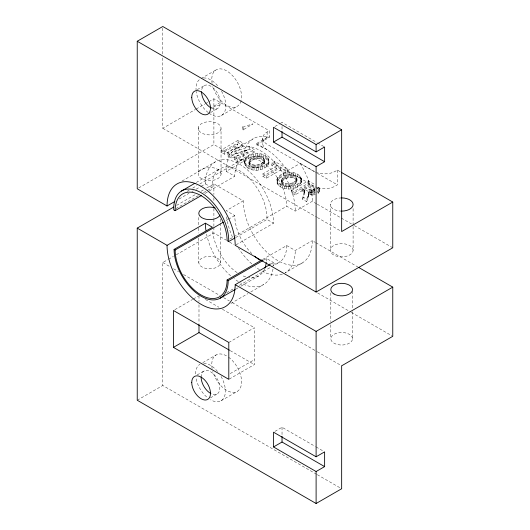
<?xml version="1.0" encoding="UTF-8"?>
<svg xmlns="http://www.w3.org/2000/svg" width="530" height="530" viewBox="0 0 530 530"><rect width="100%" height="100%" fill="white"/><g stroke="black" fill="none" stroke-linecap="round" stroke-linejoin="round"><path stroke-width="0.4" stroke-dasharray="2.65 1.99" d="M319.265 189.495L318.927 187.441L317.682 186.328L317.682 188.793L319.391 190.893L318.576 192.98L317.357 193.894L317.357 191.436L319.265 189.495L319.265 191.953M211.523 108.213A13.25 7.652 60 0 0 219.963 105.092L220.281 102.475A13.25 7.652 60 0 0 211.218 86.43A13.25 7.652 60 0 0 201.566 90.961M302.623 199.306C303.485 196.55 306.366 192.032 301.981 190.86L294.991 194.901L291.606 192.946L291.606 190.489L294.991 192.443L301.981 188.402C307.46 190.144 301.557 195.676 302.623 199.306L306.665 201.638C305.79 198.094 309.805 195.053 308.274 191.575L311.958 192.556L315.363 192.271M306.665 201.638L308.46 196.988L308.606 192.542M244.416 160.941C247.636 150.898 269.459 150.586 268.982 162.862C265.722 172.939 243.985 173.177 244.416 160.941L244.615 164.664M244.416 163.399L244.701 159.662M276.912 179.703C280.125 169.653 301.954 169.348 301.471 181.624C298.218 191.701 276.474 191.94 276.912 179.703C280.251 189.455 298.059 188.468 301.471 179.166M276.912 182.161C280.297 172.893 298.178 171.826 301.471 181.624M268.69 164.154L268.982 160.404M249.146 164.472C246.503 155.376 266.073 152.554 264.43 162.564C261.992 169.262 246.536 169.699 249.332 160.431M281.582 179.995C283.802 173.654 298.337 172.588 296.926 181.32C294.64 187.54 280.059 188.799 281.582 179.995L281.642 183.234M281.582 182.452L281.827 179.193M264.185 163.339L264.43 160.1M296.681 182.101L296.926 178.862M314.31 191.502L314.449 187.945L308.904 184.407L304.657 186.858L304.657 189.316C307.373 190.72 311.249 194.278 314.31 191.502L314.568 188.501M244.701 162.12C249.683 154.336 265.623 153.322 268.982 162.862M244.615 162.207C249.782 170.163 263.549 169.269 268.69 161.696M249.332 162.889C252.452 158.331 262.277 156.429 264.43 162.564M281.827 181.651C284.948 177.086 294.773 175.191 296.926 181.32M249.087 161.239C251.16 167.44 261.045 165.353 264.185 160.881M281.642 180.77C284.935 185.957 293.408 183.956 296.681 179.644M234.79 151.54L249.219 146.678L254.294 149.606L254.294 152.064L249.219 149.135L234.79 153.998L234.79 151.54L243.177 143.186L238.116 140.264L221.368 149.937L221.368 152.395L224.508 154.21L237.692 146.598L237.692 144.133L224.508 151.746L221.368 149.937M234.79 153.998L243.177 145.644L243.177 143.186M227.82 153.66L231.08 155.542L247.583 149.851L247.583 152.309L231.08 158L227.82 156.118L227.82 153.66L237.692 144.133M227.82 156.118L237.692 146.598M304.657 186.858C307.373 188.263 311.249 191.82 314.31 189.044M201.148 78.493L216.187 69.808M197.292 89.63L204.288 85.588M162.79 57.949L162.79 128.293L195.444 109.445M196.153 109.034L204.666 104.118M205.375 103.708L208.217 102.065M208.926 101.654L213.895 98.785L269.26 130.751L269.26 137.416L256.48 144.789L256.48 143.537L269.26 136.164M220.281 102.475L210.49 108.133L219.99 104.88M210.542 112.579L217.538 108.544M221.394 115.48L237.155 106.384M138.674 187.951L213.895 144.524L243.283 161.484A48.786 28.17 60 0 1 268.776 137.263L269.26 137.416M243.873 129.399L252.942 123.907L243.628 126.591M221.368 152.395L238.116 142.722L243.177 145.644M236.201 148.585L253.234 138.747M274.938 126.491L279.906 123.622M280.615 123.212L282.033 122.39L316.814 142.471M181.995 181.068L215.359 161.802M315.145 171.932A15.059 8.692 0 0 1 313.972 171.323L267.127 144.273A15.059 8.692 0 0 1 267.127 131.983L269.26 130.751M254.294 152.064L237.546 161.736L234.399 159.921L234.399 157.463L247.583 149.851M234.399 159.921L247.583 152.309M196.312 182.452L219.738 168.931M234.399 157.463L237.546 159.272L254.294 149.606M187.01 191.383L189.137 190.157M192.688 188.104L196.948 185.646M199.784 184.009L242.369 159.424M316.543 203.785L312.269 201.32L295.236 211.152L286.717 206.236A36.736 21.213 60 0 0 260.74 161.239A36.736 21.213 60 0 0 234.763 176.238L226.244 171.323L243.283 161.484M179.114 199.022L189.051 193.284M191.893 191.648L193.311 190.827M196.153 189.19L200.413 186.732M201.122 186.321L205.375 183.864A48.184 27.818 60 0 1 239.447 164.194A48.184 27.818 60 0 1 273.52 223.203L235.188 245.33M176.642 205.368L195.987 194.205M201.002 191.31L203.865 189.654M206.733 187.998L213.895 183.864L243.283 200.83A48.786 28.163 60 0 0 277.773 260.575A48.786 28.163 60 0 0 312.269 240.66L315.118 242.303M175.874 208.621L198.584 195.51M203.553 192.642L212.073 187.726A38.875 22.446 60 0 1 239.54 170.633A38.875 22.446 60 0 1 267.007 219.44L273.52 223.203M204.951 193.45L208.502 191.403M209.211 190.992L234.763 176.238M276.786 168.321L271.817 165.453L271.817 162.995L274.653 161.358L287.962 169.043L287.962 171.501L285.127 173.138L280.171 170.276L266.252 178.312L262.873 176.357L262.873 173.9L276.786 165.864L276.786 168.321L262.873 176.357M271.817 165.453L274.653 163.816L287.962 171.501M262.873 173.9L266.252 175.854L280.171 167.818L285.127 170.68L287.962 169.043M256.48 143.537L268.028 150.361A48.786 28.17 60 0 1 287.32 170.799L300.093 163.425L316.595 172.899M243.283 200.83L226.244 210.662L234.763 215.577A36.736 21.213 60 0 0 251.856 253.638M226.244 220.5L227.668 219.678M228.377 219.268L234.763 215.577M316.615 474.29L162.79 385.482L162.79 262.542L167.758 259.673M168.467 259.263L173.436 256.394M176.278 254.758L213.895 233.034L226.058 240.057M291.606 190.489L308.354 180.816L315.476 184.93M291.606 192.946L308.354 183.274L315.476 187.388M340.24 171.733L337.398 170.09L335.271 171.323A15.059 8.692 0 0 1 317.092 172.701M304.657 189.316L308.904 186.865L308.904 184.407M229.934 239.017L286.717 206.236M235.777 237.473L267.007 219.44M337.398 170.09L337.398 184.844L335.271 186.076A15.059 8.672 -0.1 0 1 317.092 187.481M174.86 309.666L192.602 299.423M193.311 299.013L198.28 296.144M262.589 259.508L286.717 245.576L295.236 250.491L312.269 240.66M263.675 260.137L266.51 258.494L273.52 262.542A48.184 27.818 60 0 1 273.387 265.894M270.678 264.178L273.52 262.542M226.588 292.719L235.101 287.803M239.361 285.345L279.111 262.396M235.876 289.115L238.01 287.889M240.845 286.246L258.594 276.004M230.888 303.452L247.921 293.613M250.763 291.977L263.536 284.597M302.166 262.993L285.133 272.824A48.786 28.163 60 0 0 295.236 250.491M228.801 342.453L254.354 327.699L254.354 364.58L228.801 379.334M137.237 400.236L162.79 385.482M202.765 362.652L216.134 354.928M197.173 374.915L203.865 371.053M230.219 373.597L254.354 359.665M210.423 397.871L217.115 394.002M221.03 400.786L237.215 391.445M274.938 431.374L282.033 427.279L315.396 446.538M308.274 191.575L308.274 194.033L311.958 195.013L315.363 194.729M256.48 144.789L265 148.453M317.311 173.31L337.398 184.844M287.32 170.799L313.972 186.109A15.059 8.672 -0.1 0 0 316.423 187.242M317.523 142.881L323.909 146.572M271.817 162.995L276.786 165.864M317.258 204.196L351.45 223.938M354.298 225.581L392.763 247.788M302.623 196.849L306.665 199.181M162.79 128.293L316.615 217.101M317.331 217.519L340.227 230.735M315.834 242.714L357.856 266.981M205.375 183.864L212.073 187.726M229.636 242.124L233.929 244.602M317.636 292.931L350.549 311.931M351.264 312.349L392.763 336.305M162.79 262.542L169.944 266.669M173.522 268.736L178.531 271.632M183.539 274.52L220.029 295.588M223.607 297.655L229.331 300.96M232.193 302.61L316.615 351.35M317.331 351.768L341.658 365.806M205.375 299.423L218.863 307.208M222.415 309.255L254.354 327.699M230.219 350.648L254.354 364.58M316.105 446.949L323.201 451.043M317.331 474.701L341.658 488.746M308.904 186.865L313.952 189.846L314.568 190.959M316.026 187.739L317.682 188.793M308.274 194.033L308.679 195.895M353.099 208.595L353.099 225.747M353.099 226.562L353.099 250.246A11.441 6.605 0 0 1 335.934 255.97A11.441 6.605 0 0 1 335.934 244.529A11.441 6.605 0 0 1 353.099 250.246M352.496 291.228L352.496 308.44M352.496 311.719L352.496 338.763A10.838 6.261 0 0 1 336.239 344.182A10.838 6.261 0 0 1 336.239 333.344A10.838 6.261 0 0 1 352.496 338.763M330.813 292.865L330.813 321.551M330.813 324.83L330.813 338.763M341.658 197.909A11.441 6.605 0 0 0 330.216 204.514L330.216 250.246M319.391 188.435L319.391 190.893M318.927 187.441L318.927 189.899M318.576 190.522L318.576 192.98M314.449 187.945L314.449 190.402M314.277 192.496L314.277 194.954M313.952 187.388L313.952 189.846M313.654 189.554L313.654 192.012M313.137 192.595L313.137 195.053M312.879 189.899L312.879 192.357M312.057 190.078L312.057 192.536M311.958 192.556L311.958 195.013M311.223 190.091L311.223 192.549M310.752 192.377L310.752 194.835M310.401 189.939L310.401 192.397M309.527 192.046L309.527 194.51M309.182 189.415L309.182 191.873M308.354 180.816L308.354 183.274M308.46 194.53L308.46 196.988M307.89 196.113L307.89 198.571M304.498 190.88L304.498 193.337M304.432 190.349L304.432 192.807M304.18 189.892L304.18 192.35M303.63 189.409L303.63 191.867M302.663 188.799L302.663 191.257M301.981 188.402L301.981 190.86M301.272 177.888L301.272 180.352M301.186 180.452L301.186 182.916M300.603 176.675L300.603 179.133M300.397 181.71L300.397 184.168M299.457 175.516L299.457 177.974M299.099 182.943L299.099 185.401M297.847 174.423L297.847 176.881M297.31 184.135L297.31 186.593M296.86 178.113L296.86 180.571M296.515 177.398L296.515 179.862M296.091 180.439L296.091 182.896M295.892 176.735L295.892 179.193M295.753 173.403L295.753 175.861M295.25 185.162L295.25 187.62M295.164 181.247L295.164 183.705M294.991 192.443L294.991 194.901M293.905 175.589L293.905 178.047M293.892 182.068L293.892 184.533M293.574 172.72L293.574 175.178M293.143 185.904L293.143 188.362M292.745 175.225L292.745 177.682M292.447 182.81L292.447 185.275M291.818 172.422L291.818 174.887M291.5 175.026L291.5 177.484M291.016 183.353L291.016 185.818M290.977 186.361L290.977 188.819M290.182 174.993L290.182 177.451M289.897 172.336L289.897 174.801M289.612 183.698L289.612 186.156M288.817 175.132L288.817 177.59M288.757 186.527L288.757 188.985M288.227 183.844L288.227 186.302M287.929 172.455L287.929 174.913M287.426 175.476L287.426 177.934M286.896 183.811L286.896 186.275M286.558 186.414L286.558 188.872M286.041 172.767L286.041 175.225M286.014 176.013L286.014 178.471M285.657 183.625L285.657 186.083M285.127 170.68L285.127 173.138M284.584 176.748L284.584 179.206M284.464 186.03L284.464 188.488M283.523 173.555L283.523 176.013M283.451 182.77L283.451 185.228M283.325 177.57L283.325 180.028M282.576 182.161L282.576 184.619M282.41 178.385L282.41 180.843M282.464 185.374L282.464 187.832M282.033 126.491L282.033 130.585M281.973 181.492L281.973 183.95M282.033 427.279L282.033 435.475M280.979 174.801L280.979 177.258M280.569 184.447L280.569 186.904M280.171 167.818L280.171 170.276M279.231 175.973L279.231 178.431M278.939 183.34L278.939 185.798M277.965 177.179L277.965 179.637M277.786 182.181L277.786 184.639M277.19 178.424L277.11 183.426M274.653 161.358L274.653 163.816M268.783 159.132L268.783 161.59M268.107 157.913L268.107 160.371M267.902 162.955L267.902 165.413M267.127 131.983L267.127 137.389A15.059 8.692 0 0 0 267.127 149.685M266.968 156.761L266.968 159.219M266.61 164.181L266.61 166.639M266.252 175.854L266.252 178.312M265.351 155.661L265.351 158.119M264.815 165.373L264.815 167.838M264.371 159.351L264.371 161.809M264.026 158.642L264.026 161.1M263.596 161.676L263.596 164.134M263.403 157.973L263.403 160.431M263.264 154.647L263.264 157.105M262.761 166.407L262.761 168.865M262.721 138.131L262.721 143.537M262.668 162.485L262.668 164.949M261.409 156.827L261.409 159.285M261.396 163.313L261.396 165.771M261.078 153.958L261.078 156.416M260.647 167.142L260.647 169.607M260.25 156.463L260.25 158.927M259.952 164.055L259.952 166.513M259.329 153.667L259.329 156.125M259.011 156.27L259.011 158.728M258.527 164.598L258.527 167.056M258.481 167.599L258.481 170.057M257.693 156.231L257.693 158.689M257.408 153.581L257.408 156.039M257.116 164.943L257.116 167.4M256.321 156.376L256.321 158.834M256.262 167.765L256.262 170.229M255.732 165.088L255.732 167.546M255.44 153.693L255.44 156.151M254.937 156.714L254.937 159.172M254.4 165.055L254.4 167.513M254.069 167.659L254.069 170.117M253.552 154.005L253.552 156.463M253.519 157.251L253.519 159.709M253.161 164.863L253.161 167.321M252.088 157.986L252.088 160.444M252.015 164.519L252.015 166.976M251.969 167.275L251.969 169.732M251.035 154.793L251.035 157.251M250.836 158.808L250.836 161.266M250.081 163.399L250.081 165.857M249.974 166.619L249.974 169.077M249.915 159.623L249.915 162.081M249.478 162.736L249.478 165.194M249.219 146.678L249.219 149.135M248.49 156.045L248.49 158.503M248.08 165.685L248.08 168.143M246.735 157.218L246.735 159.676M246.45 164.578L246.45 167.043M245.469 158.424L245.469 160.881M245.297 163.419L245.297 165.883M238.116 140.264L238.116 142.722M237.546 159.272L237.546 161.736M231.08 155.542L231.08 158M224.508 151.746L224.508 154.21M221.036 128.856A11.441 6.605 0 0 1 203.089 133.712A11.441 6.605 0 0 1 204.785 122.311A11.441 6.605 0 0 1 221.036 128.856L221.036 174.589A11.441 6.605 0 0 1 203.089 179.445A11.441 6.605 0 0 1 204.785 168.043A11.441 6.605 0 0 1 221.036 174.589M220.48 219.102L220.48 222.381M220.48 223.203L220.48 262.542A10.838 6.261 0 0 1 204.216 267.961A10.838 6.261 0 0 1 204.216 257.123A10.838 6.261 0 0 1 220.48 262.542M213.895 98.785L213.895 144.524M213.895 183.864L213.895 194.517M213.895 197.796L213.895 201.075M213.895 208.449L213.895 218.287M213.895 219.102L213.895 226.482M213.895 227.297L213.895 233.034M198.989 295.733L198.989 301.471M198.989 304.75L198.989 323.598M198.796 217.466L198.796 224.839M198.796 228.119L198.796 233.034M198.796 237.957L198.796 262.542M198.233 127.73L198.233 173.462M162.79 28.156L162.79 54.636M241.051 100.945A21.081 12.17 60 0 1 227.423 105.722A21.081 12.17 60 0 1 212.769 86.264M212.106 83.323A21.081 12.17 60 0 1 226.754 70.934A21.081 12.17 60 0 1 241.203 100.309M228.615 357.246A21.081 12.17 60 0 1 241.567 381.143A21.081 12.17 60 0 1 229.715 391.789A21.081 12.17 60 0 1 212.795 371.464M212.119 368.516A21.081 12.17 60 0 1 227.966 356.789M226.244 171.323A48.786 28.17 60 0 1 260.74 150.911A48.786 28.17 60 0 1 295.236 211.152M300.093 163.425A48.786 28.17 60 0 1 312.269 201.32M221.513 91.206A21.081 12.17 60 0 1 224.25 112.585A21.081 12.17 60 0 1 208.886 113.076M208.244 112.585A21.081 12.17 60 0 1 196.219 91.611M196.126 90.809A21.081 12.17 60 0 1 200.433 78.904M203.533 77.983A21.081 12.17 60 0 1 218.44 86.681M201.122 377.121A13.25 7.652 60 0 1 210.284 371.596A13.25 7.652 60 0 1 219.851 387.463A13.25 7.652 60 0 1 211.099 393.677M221.03 376.446A21.081 12.17 60 0 1 224.256 397.069A21.081 12.17 60 0 1 210.49 399.739M206.634 396.93A21.081 12.17 60 0 1 196.093 378.672M195.583 373.922A21.081 12.17 60 0 1 199.949 364.276M203.719 363.288A21.081 12.17 60 0 1 217.943 371.927M341.658 211.119A11.441 6.605 0 0 1 330.216 204.514M282.331 274.109A48.786 28.163 60 0 1 261.946 271.082M259.534 269.69A48.786 28.163 60 0 1 255.347 266.802M251.816 263.9A48.786 28.163 60 0 1 238.566 248.292M232.484 237.109A48.786 28.163 60 0 1 226.502 215.664M286.717 245.576A36.736 21.213 60 0 1 269.624 263.894M273.003 269.074A48.184 27.818 60 0 1 240.64 282.874M238.261 281.503A48.184 27.818 60 0 1 234.121 278.647M230.63 275.779A48.184 27.818 60 0 1 206.541 234.055M264.602 268.922A38.246 22.081 60 0 1 248.716 277.568M245.708 276.872A38.246 22.081 60 0 1 241.826 275.355M237.115 272.632A38.246 22.081 60 0 1 212.53 230.053M266.51 258.494A38.246 22.081 60 0 1 266.279 262.436"/><path stroke-width="0.79" d="M137.237 41.254L162.79 26.5L341.658 129.764L341.658 231.557L392.763 202.056L392.763 247.788L316.105 292.043L235.188 245.33A48.184 27.818 60 0 0 201.122 186.321A48.184 27.818 60 0 0 167.049 205.991L137.237 188.779L137.237 41.254L316.105 144.518L341.658 129.764M181.406 191.058L194.894 183.274M273.52 142.06L282.033 137.144L324.625 161.73L324.625 146.976L316.105 151.898L273.52 127.306L273.52 142.06L316.105 166.645L324.625 161.73M167.049 205.991L174.86 201.48M358.572 267.392L392.763 287.127L392.763 336.305L341.658 365.806L341.658 488.746L316.105 503.5L137.237 400.236L137.237 228.119L173.774 207.025M235.068 237.884L228.682 241.574A38.875 22.446 60 0 0 201.208 192.768A38.875 22.446 60 0 0 173.741 209.853L175.138 210.662L201.407 195.497M137.237 228.119L167.049 245.33L205.375 223.203L212.424 227.271L174.098 249.398A38.246 22.081 60 0 0 201.142 296.237A38.246 22.081 60 0 0 228.185 280.628L262.966 260.548M174.098 249.398L175.138 250.001L223.408 222.136M175.138 250.001A36.736 21.213 60 0 0 201.122 294.998A36.736 21.213 60 0 0 227.098 279.999L261.88 259.919M167.049 245.33A48.184 27.818 60 0 0 201.122 304.339A48.184 27.818 60 0 0 235.188 284.67L269.969 264.589M220.261 298.132L235.168 289.526M173.436 347.369L228.801 379.334L228.801 342.453L173.436 310.487L173.436 347.369L198.989 332.615L229.51 350.237M235.188 284.67L316.105 331.389L392.763 287.127M273.52 446.949L282.033 442.033L324.625 466.619L324.625 451.865L316.105 456.781L273.52 432.195L273.52 446.949L316.105 471.534L324.625 466.619M341.658 172.548L392.763 202.056M228.682 241.574L227.098 240.66A36.736 21.213 60 0 0 201.122 195.663A36.736 21.213 60 0 0 175.138 210.662M227.098 279.999L228.185 280.628M242.853 126.816L243.177 129.804M316.105 144.518L316.105 151.898M316.105 166.645L316.105 292.043M316.105 331.389L316.105 456.781M316.105 471.534L316.105 503.5M282.033 131.407L282.033 137.144M282.033 436.296L282.033 442.033M198.989 324.42L198.989 332.615M210.913 107.882A13.25 7.652 60 0 1 201.546 91.657M210.49 393.346A13.25 7.652 60 0 1 201.122 377.121M341.658 197.909A11.441 6.605 0 0 1 353.099 204.514A11.441 6.605 0 0 1 341.658 211.119M260.74 260.575A36.736 21.213 60 0 1 254.566 256.149M220.109 214.988A10.838 6.261 0 0 1 205.931 219.248A10.838 6.261 0 0 1 199.81 210.721A10.838 6.261 0 0 1 215.054 207.945M205.898 230.331A48.184 27.818 60 0 1 205.375 223.203M266.279 262.436A38.246 22.081 60 0 1 264.881 268.233M191.747 97.315A13.25 7.652 60 0 0 205.806 114.798A13.25 7.652 60 0 0 205.806 96.056A13.25 7.652 60 0 0 191.747 97.315M191.747 382.527A13.25 7.652 60 0 0 205.806 400.011A13.25 7.652 60 0 0 205.806 381.275A13.25 7.652 60 0 0 191.747 382.527M333.993 294.011A10.838 6.261 0 0 0 352.125 291.209A10.838 6.261 0 0 0 338.849 283.543A10.838 6.261 0 0 0 333.993 294.011"/></g></svg>
